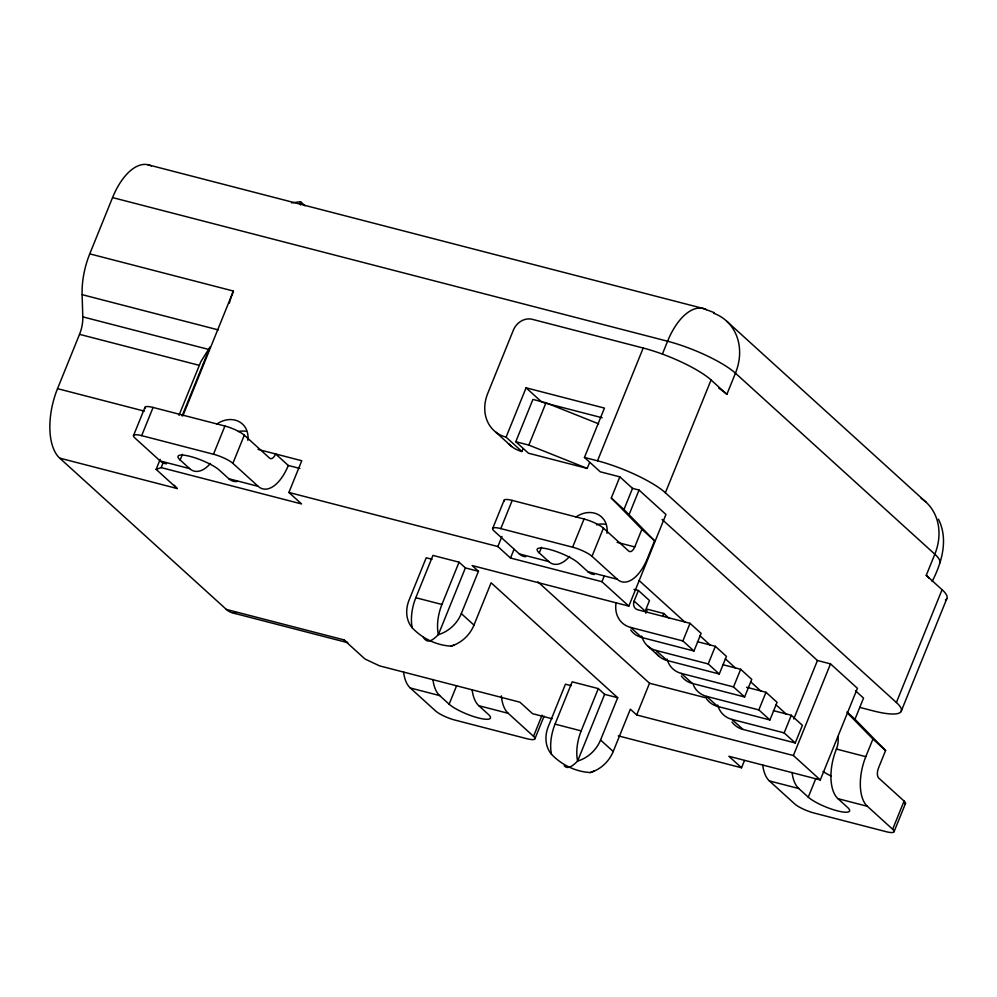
<?xml version="1.0" encoding="UTF-8"?>
<svg xmlns="http://www.w3.org/2000/svg" width="997" height="997" viewBox="0 0 997 997"><rect width="100%" height="100%" fill="white"/><g stroke="black" fill="none" stroke-linecap="round" stroke-linejoin="round"><path stroke-width="1.5" d="M932.12 581.513C941.816 562.682 948.658 539.29 938.426 519.188M236.027 613.367A54.586 27.393 -75.5 0 1 226.356 609.429L59.695 458.122A54.586 27.393 -75.5 0 1 57.527 388.656L79.523 334.344A23.392 11.74 -75.5 0 0 82.801 316.872L82.115 294.651A54.586 27.393 -75.5 0 1 89.755 253.861L112.561 197.58A54.586 27.393 -75.5 0 1 151.345 165.976M133.511 435.589L144.939 407.387M166.524 463.779A38.995 19.566 -75.5 0 1 160.243 460.988L134.931 438.007A15.591 3.44 22.1 0 1 141.661 435.639L153.077 407.449L224.911 426.031A15.591 3.44 22.1 0 1 244.302 435.166L269.614 458.146A7.802 3.913 -75.5 0 0 275.633 453.971L288.295 465.462L299.898 468.465M59.695 458.122L177.229 488.542L156.13 469.388L160.181 459.368M178.974 415.35L200.821 361.712L210.043 346.956L182.115 415.899M156.13 469.388L161.178 467.605L163.496 461.86M182.912 415.724L233.41 291.049L89.755 253.861M210.479 463.418A38.995 19.566 -75.5 0 1 189.629 468.602L180.133 459.978L182.426 454.345M141.661 435.639L213.483 454.233L224.911 426.031M288.295 465.462A38.995 19.566 -75.5 0 1 258.198 486.349L232.874 463.356L244.302 435.166M161.178 467.605L301.568 503.946L288.906 492.456L301.755 460.726L258.011 449.41M454.57 644.61A31.194 15.653 -75.5 0 1 451.018 646.131C436.362 645.308 422.342 638.466 412.247 627.873A31.194 15.653 -75.5 0 1 415.811 597.714L432.935 555.416L459.056 562.171L465.387 567.916L478.448 571.293L461.312 613.591A31.194 26.084 -47.8 0 1 438.368 634.64C435.178 637.768 429.034 644.087 424.909 639.364A31.194 26.084 -47.8 0 1 423.264 637.17M523.064 448.7L521.917 451.516L506.09 437.147L526.08 387.808L604.444 408.085L584.454 457.436L600.269 471.805L619.86 476.865L632.522 488.368L639.052 490.05L665.946 514.477L628.833 606.114L472.117 565.548L478.448 571.293M465.387 567.916L438.368 634.64A31.194 15.653 -75.5 0 1 441.92 604.469L459.056 562.171M589.501 462.782L587.221 468.416L528.447 453.211L515.785 441.721L532.921 399.423L545.982 402.8L598.649 423.85M492.655 528.547L504.071 500.344M515.785 441.721L528.846 445.098L545.982 402.8M525.656 556.737A38.995 19.566 -75.5 0 1 519.387 553.958L494.063 530.965A15.591 3.44 22.1 0 1 500.793 528.597L512.221 500.407L584.043 519.001A15.591 3.44 22.1 0 1 603.434 528.123L628.746 551.104A7.802 3.913 -75.5 0 0 634.765 546.929L641.906 529.307L611.298 498.014L619.86 476.865M628.833 606.114L601.926 581.7L510.514 558.033L497.852 546.543L501.94 536.448M451.018 646.131A31.194 26.084 -47.8 0 0 473.974 625.094L491.11 582.796L617.691 697.713L600.555 740.011A31.194 26.084 -47.8 0 1 577.612 761.047C574.422 764.176 568.278 770.494 564.152 765.783M472.129 689.687A38.995 19.566 -75.5 0 0 478.822 705.714L488.318 714.338A23.392 5.159 22.1 0 1 478.211 717.89A23.392 5.159 22.1 0 1 449.136 704.194L456.564 685.861M510.514 558.033L514.016 549.384M569.611 556.376A38.995 19.566 -75.5 0 1 548.761 561.56L539.277 552.936L541.558 547.303M584.454 457.436L597.515 460.813L643.202 348.028A54.586 12.039 22.1 0 1 711.06 379.969L726.875 394.338L735.45 373.19A54.586 45.65 -47.8 0 0 713.565 313.208M500.793 528.597L572.627 547.191L584.043 519.001M662.444 353.935L667.591 341.236A54.586 27.393 -75.5 0 1 706.375 309.643M611.298 498.014L623.96 509.517L654.568 540.798L647.427 558.42A38.995 19.566 -75.5 0 1 617.33 579.307L592.006 556.326L603.434 528.123M623.96 509.517L632.522 488.368M403.573 671.941A38.995 19.566 -75.5 0 0 410.253 687.967L435.577 710.948A15.591 3.44 22.1 0 0 454.956 720.083L526.79 738.677A15.591 3.44 22.1 0 0 533.52 736.309L542.081 715.161M534.94 738.727L544.075 716.17M601.926 581.7L604.194 576.092M629.057 514.726L639.052 490.05M593.813 771.03A31.194 15.653 -75.5 0 1 590.261 772.55C575.605 771.715 561.585 764.886 551.491 754.293A31.194 15.653 -75.5 0 1 555.055 724.121L572.178 681.823L598.3 688.591L604.631 694.336L617.691 697.713M921.166 498.35A54.586 45.65 -47.8 0 1 934.825 554.195L926.25 575.344L942.078 589.701L896.39 702.499L665.373 492.755L711.06 379.969M604.631 694.336L577.612 761.047A31.194 15.653 -75.5 0 1 581.176 730.888L598.3 688.591M630.727 630.042A27.293 22.831 -47.8 0 0 641.732 637.482L693.974 651.004L701.115 633.382L690.036 623.324L637.793 609.803A7.802 6.518 -47.8 0 1 634.117 601.066L638.404 590.498L633.955 589.339M645.794 613.217L647.402 609.254L663.728 613.479L669.261 618.501M662.656 616.121L663.728 613.479M590.261 772.55A31.194 26.084 -47.8 0 0 613.217 751.501L630.353 709.203L636.684 714.961L793.388 755.514L820.294 779.941L857.408 688.304L830.513 663.877L817.453 660.5L662.095 519.449M636.684 714.961L649.533 683.232L537.906 581.887M693.974 651.004L682.895 640.946L690.036 623.324M715.348 646.318L726.427 656.375L719.286 673.997L708.219 663.94L715.348 646.318L697.439 641.682M740.671 669.299L751.75 679.356L744.609 696.978L733.53 686.921L740.671 669.299L722.763 664.663M765.983 692.279L777.062 702.337L769.921 719.959L758.842 709.901L765.983 692.279L746.579 687.257M618.265 735.861L741.531 767.777L744.46 760.561M791.306 715.273L802.386 725.33L795.245 742.952L784.165 732.895L791.306 715.273L773.398 710.637M793.762 718.987L817.453 660.5M793.388 755.514L830.513 663.877M837.879 736.534A23.392 19.566 -47.8 0 1 836.408 749.059A38.995 19.566 -75.5 0 0 837.954 798.672L847.45 807.296A23.392 5.159 22.1 0 1 837.355 810.848A23.392 5.159 22.1 0 1 808.268 797.151L815.696 778.831M904.728 804.143A15.591 3.44 22.1 0 0 904.08 801.065L878.756 778.084A7.802 3.913 -75.5 0 1 878.444 768.164L885.585 750.542L854.977 719.248L863.539 698.099L855.488 690.784M904.08 801.065L892.651 829.267L867.34 806.286A38.995 19.566 -75.5 0 1 865.795 756.673L872.936 739.051L847.425 712.967M901.114 711.497L946.801 598.698M894.072 831.685L905.488 803.495M291.56 202.877L300.558 201.718L305.02 205.781M147.643 164.679L702.673 308.335L714.4 312.697M112.561 197.58L667.591 341.236A54.586 12.039 22.1 0 1 735.45 373.19L934.825 554.195A54.586 12.039 22.1 0 1 939.535 563.193M643.202 348.028L532.186 319.289A15.591 13.048 -47.8 0 0 513.418 330.007L487.72 393.454A38.995 32.614 -47.8 0 0 506.09 437.147M543.415 402.564L602.176 417.768M82.115 294.651L218.281 329.895M82.801 316.872L208.248 349.336M79.523 334.344L199.238 365.326M57.527 388.656L144.316 411.125M617.143 542.368L634.765 546.929M288.906 492.456L497.852 546.543M160.243 460.988L189.629 468.602M180.133 459.978A23.392 5.159 22.1 0 1 190.228 456.427A23.392 5.159 22.1 0 1 219.315 470.123L228.811 478.734L258.198 486.349M519.387 553.958L548.761 561.56M539.277 552.936A23.392 5.159 22.1 0 1 549.372 549.397A23.392 5.159 22.1 0 1 578.447 563.081L587.943 571.705L617.33 579.307M432.013 559.28L426.205 557.772L409.082 600.069A31.194 26.084 -47.8 0 0 412.247 627.873M616.059 603.011A27.293 22.831 -47.8 0 0 630.652 627.425L682.895 640.946M641.756 636.061A27.293 22.831 -47.8 0 0 655.976 650.418L708.219 663.94M859.775 707.396L872.836 710.774A54.586 12.039 22.1 0 0 896.39 702.499M656.038 653.023A27.293 22.831 -47.8 0 0 667.055 660.475L719.286 673.997M415.811 597.714L441.92 604.469M667.068 659.054A27.293 22.831 -47.8 0 0 681.287 673.399L733.53 686.921M681.35 676.016A27.293 22.831 -47.8 0 0 692.367 683.456L744.609 696.978M693.376 684.976A27.293 22.831 -47.8 0 0 706.611 696.38L758.842 709.901M649.533 683.232L706.387 697.95M706.674 698.997A27.293 22.831 -47.8 0 0 717.69 706.437L769.921 719.959M717.703 705.016A27.293 22.831 -47.8 0 0 731.923 719.373L784.165 732.895M836.408 749.059L865.795 756.673M731.985 721.978A27.293 22.831 -47.8 0 0 743.002 729.43L795.245 742.952M571.256 685.699L565.449 684.191L548.325 726.489A31.194 26.084 -47.8 0 0 551.491 754.293M226.356 609.429L343.89 639.85A54.586 27.393 -75.5 0 0 347.18 642.18M233.41 613.093L347.791 642.704M820.294 779.941L728.882 756.274L741.531 767.777M552.126 718.75L532.585 713.69L519.923 702.187L379.533 665.859L364.989 659.005L343.89 639.85M555.055 724.121L581.176 730.888M410.253 687.967L439.64 695.57L449.136 704.194M478.822 705.714L508.196 713.316L533.52 736.309M762.705 764.898A38.995 19.566 -75.5 0 0 769.397 780.925L798.771 788.54L808.268 797.151M837.954 798.672L867.34 806.286M528.846 445.098L587.221 468.416M726.913 321.383L926.288 502.388M526.08 387.808L541.907 402.177M846.927 711.933L854.977 719.248M641.906 529.307L654.568 540.798M872.936 739.051L885.585 750.542M495.783 432.137L511.611 446.506M638.977 580.416L685.014 622.203M699.969 635.787L710.325 645.196M725.293 658.78L735.649 668.177M750.604 681.761L760.96 691.158M775.928 704.742L786.284 714.151M638.404 590.498L649.483 600.543L645.196 611.124L634.117 601.066M630.652 627.425L641.732 637.482M655.976 650.418L667.055 660.475M681.287 673.399L692.367 683.456M706.611 696.38L717.69 706.437M731.923 719.373L743.002 729.43M647.988 646.268L659.067 656.325M769.397 780.925L794.709 803.918A15.591 3.44 22.1 0 0 814.1 813.041L885.922 831.635A15.591 3.44 22.1 0 0 892.651 829.267M461.312 613.591L473.974 625.094M600.555 740.011L613.217 751.501M718.787 388.182A54.586 12.039 22.1 0 1 726.875 394.338M237.436 481.439A38.995 19.566 -75.5 0 1 228.811 478.734M213.483 454.233A15.591 3.44 22.1 0 1 232.874 463.356M177.229 488.542A54.586 27.393 -75.5 0 1 174.325 485.252M145.163 408.434A15.591 3.44 22.1 0 1 153.077 407.449M229.36 303.125A54.586 27.393 -75.5 0 1 233.41 291.049M216.823 424.049A23.392 19.566 -47.8 0 1 238.956 421.581A23.392 19.566 -47.8 0 1 247.854 440.338M238.433 431.551A23.392 19.566 -47.8 0 1 245.798 431.227M596.455 524.796A23.392 19.566 -47.8 0 1 605.428 524.26M575.967 517.007A23.392 19.566 -47.8 0 1 598.1 514.539A23.392 19.566 -47.8 0 1 606.986 533.308M508.196 713.316A38.995 19.566 -75.5 0 1 501.366 695.844M439.64 695.57A38.995 19.566 -75.5 0 1 432.96 679.543M504.295 501.404A15.591 3.44 22.1 0 1 512.221 500.407M594.212 574.484A38.995 19.566 -75.5 0 1 587.943 571.705M798.771 788.54A38.995 19.566 -75.5 0 1 792.092 772.501M521.917 451.516A38.995 32.614 -47.8 0 1 508.458 443.628M572.627 547.191A15.591 3.44 22.1 0 1 592.006 556.326M926.25 575.344A54.586 12.039 22.1 0 1 928.942 578.086M942.078 589.701A54.586 12.039 22.1 0 1 945.418 599.982M597.515 460.813A54.586 12.039 22.1 0 1 665.373 492.755M300.508 204.846A46.784 39.132 -47.8 0 1 300.558 201.718M831.074 776.027A23.392 5.159 22.1 0 1 823.061 771.528"/></g></svg>
